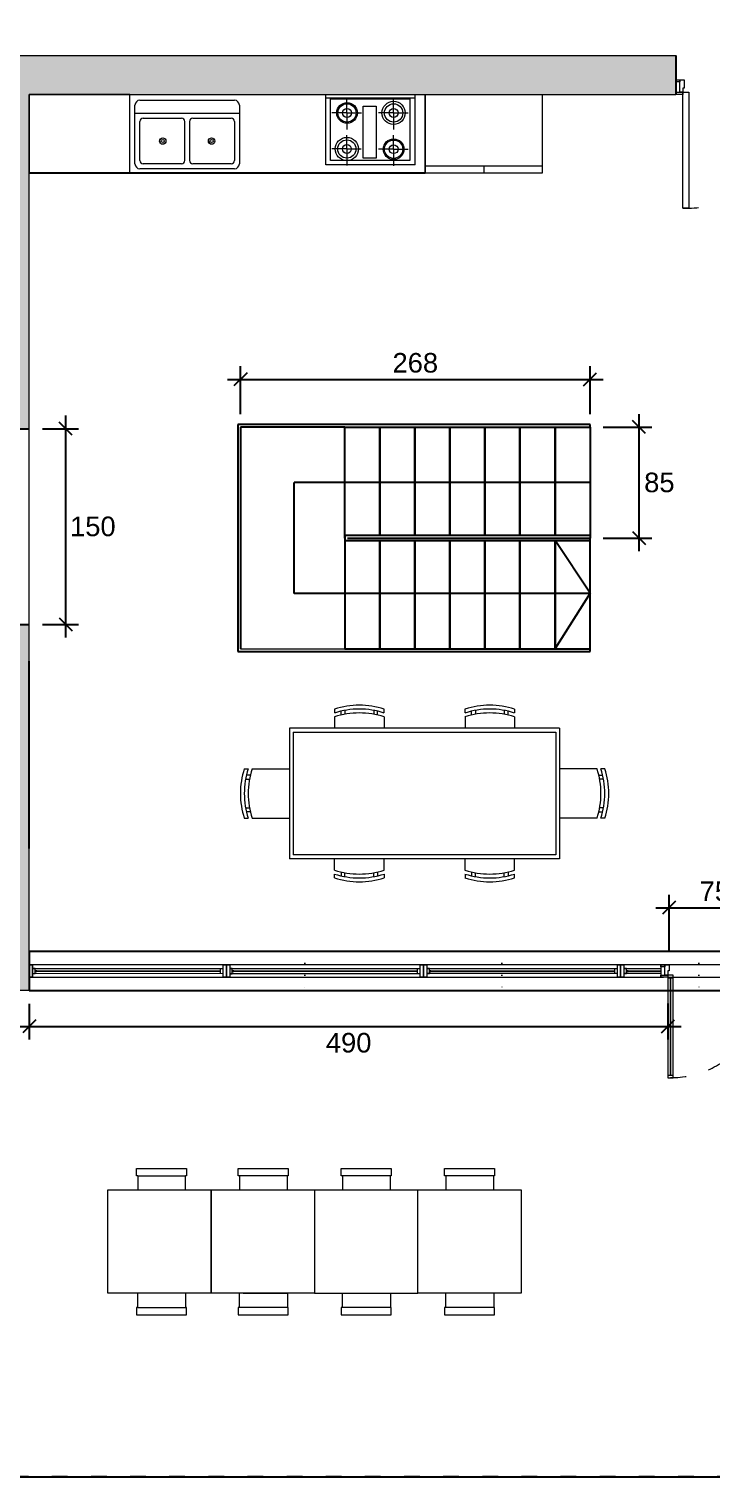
# Model space of a CAD drawing. Header units: inches. Extents: x -173 to 14008, y -3334 to 10368.
# Drawn here: x 9163 to 9686, y -1010 to 100 of the extents above; entities that cross this region are included whole.
import ezdxf

# ---------------------------------------------------------------- set-up
doc = ezdxf.new("R2010")
doc.units = ezdxf.units.IN
doc.header["$MEASUREMENT"] = 0
doc.linetypes.add('ACAD_ISO03W100', pattern=[30, 12, -18])
doc.linetypes.add('ACAD_ISO07W100', pattern=[3, 0, -3])
for name, color, linetype, lineweight in [('ARREDAMENTO', 8, 'Continuous', 18), ('INFISSI', 4, 'Continuous', 18), ('QUOTE', 6, 'Continuous', 9)]:
    doc.layers.add(name, color=color, linetype=linetype, lineweight=lineweight)
doc.styles.get("Standard").update_dxf_attribs({"font": 'Arial.ttf'})
doc.dimstyles.get("Standard").update_dxf_attribs({"dimtxt": 15, "dimasz": 10, "dimexe": 10, "dimexo": 10, "dimgap": 5, "dimtad": 2, "dimtih": 1, "dimtoh": 1, "dimdec": 0, "dimzin": 0, "dimdsep": 46, "dimtxsty": 'Standard', "dimblk": 'OBLIQUE', "dimblk1": 'OBLIQUE', "dimblk2": 'OBLIQUE', "dimcen": 0.09, "dimdle": 10, "dimadec": 0, "dimazin": 0, "dimtfac": 1, "dimtdec": 0, "dimtofl": 0, "dimtmove": 0, "dimatfit": 3, "dimldrblk": 'OBLIQUE', "dimfxl": 1, "dimtolj": 1, "dimtzin": 0, "dimarcsym": 0})

# ---------------------------------------------------------------- blocks, each defined once
blk = doc.blocks.new('_Oblique')
at = {"color": 0, "linetype": 'ByBlock', "lineweight": -2}
blk.add_line((-0.5, -0.5), (0.5, 0.5), dxfattribs=at)
blk = doc.blocks.new('*D41')
at = {"layer": 'Defpoints', "color": 0, "transparency": 16777216}
for p in [(10439.5, 188.9), (9133, 79.9), (10439.5, 79.9)]:
    blk.add_point(p, dxfattribs=at)
at = {"layer": 'QUOTE', "color": 0, "lineweight": -2, "transparency": 16777216}
for p, q in [((9123, 188.9), (10449.5, 188.9)), ((9133, 89.9), (9133, 198.9)), ((10439.5, 89.9), (10439.5, 198.9))]:
    blk.add_line(p, q, dxfattribs=at)
at = {"layer": 'QUOTE', "color": 0, "lineweight": -2, "transparency": 16777216, "xscale": 10, "yscale": 10, "zscale": 10, "rotation": 180}
blk.add_blockref('_Oblique', (9133, 188.9), dxfattribs=at)
at = {"layer": 'QUOTE', "color": 0, "lineweight": -2, "transparency": 16777216, "xscale": 10, "yscale": 10, "zscale": 10}
blk.add_blockref('_Oblique', (10439.5, 188.9), dxfattribs=at)
at = {"layer": 'QUOTE', "color": 0, "transparency": 16777216, "insert": (9786.2, 201.5), "char_height": 15, "attachment_point": 5}
blk.add_mtext('\\A1;1306', dxfattribs=at)
blk = doc.blocks.new('DBLSK32T')
for p, q in [((-16, -4), (16, -4)), ((-0.75, -18.5), (-0.75, -6.5)), ((0.75, -6.5), (0.75, -18.5))]:
    blk.add_line(p, q)
for points in [[(-14.5, 0), (14.5, 0)], [(-16, -19.5), (-16, -1.5)], [(16, -1.5), (16, -19.5)], [(-14.5, -18.5), (-14.5, -6.5)], [(-13.5, -5.5), (-1.75, -5.5)], [(1.75, -5.5), (13.5, -5.5)], [(14.5, -6.5), (14.5, -18.5)], [(14.5, -21), (-14.5, -21)], [(-1.75, -19.5), (-13.5, -19.5)], [(13.5, -19.5), (1.75, -19.5)]]:
    blk.add_lwpolyline(points)
for centre, radius in [((-7.5, -12.5), 1), ((-7.5, -12.5), 0.5), ((7.5, -12.5), 1), ((7.5, -12.5), 0.5)]:
    blk.add_circle(centre, radius)
for centre, radius, start, end in [((-14.5, -1.5), 1.5, 90, 180), ((14.5, -1.5), 1.5, 0, 90), ((-13.5, -6.5), 1, 90, 180), ((-1.75, -6.5), 1, 0, 90), ((1.75, -6.5), 1, 90, 180), ((13.5, -6.5), 1, 0, 90), ((-14.5, -19.5), 1.5, 180, 270), ((-13.5, -18.5), 1, 180, 270), ((-1.75, -18.5), 1, 270, 0), ((1.75, -18.5), 1, 180, 270), ((13.5, -18.5), 1, 270, 0), ((14.5, -19.5), 1.5, 270, 0)]:
    blk.add_arc(centre, radius, start, end)
blk = doc.blocks.new('fornello')
at = {"ltscale": 0.02}
for p, q in [((18050, 11273.9), (17990, 11273.9)), ((17993.2, 11273.9), (17993.2, 11197.7)), ((18050, 11273.9), (18050, 11197.7)), ((18005.8, 11255.5), (18005.8, 11267.8)), ((18036.7, 11255.5), (18036.7, 11267.8)), ((18005.8, 11255.5), (17993.9, 11255.5)), ((18005.8, 11255.5), (18020, 11255.5)), ((18005.8, 11255.5), (18005.8, 11242.6)), ((18036.7, 11255.5), (18024.8, 11255.5)), ((18036.7, 11255.5), (18036.7, 11242.6)), ((18036.7, 11255.5), (18050.9, 11255.5)), ((18005.8, 11215.8), (18005.8, 11228.1)), ((18036.5, 11215.7), (18036.5, 11227.9)), ((18005.8, 11215.8), (17993.9, 11215.8)), ((18005.8, 11215.8), (18005.8, 11202.9)), ((18005.8, 11215.8), (18020, 11215.8)), ((18036.5, 11215.7), (18024.6, 11215.7)), ((18036.5, 11215.7), (18036.5, 11202.8)), ((18036.5, 11215.7), (18050.7, 11215.7)), ((18050, 11197.7), (17990, 11197.7))]:
    blk.add_line(p, q, dxfattribs=at)
blk.add_lwpolyline([(18000, 11240.6), (18044.4, 11240.6), (18044.4, 11229.6), (18000, 11229.6)], close=True, dxfattribs=at)
for centre, radius in [((18005.8, 11255.5), 9.9), ((18005.8, 11255.5), 7.78), ((18005.8, 11255.5), 3.78), ((18036.7, 11255.5), 8.81), ((18036.7, 11255.5), 7.78), ((18036.7, 11255.5), 3.78), ((18005.8, 11215.9), 8.8), ((18005.8, 11215.8), 7.78), ((18036.5, 11215.7), 9.9), ((18036.5, 11215.7), 7.78), ((18005.8, 11215.8), 3.78), ((18036.5, 11215.7), 3.78)]:
    blk.add_circle(centre, radius, dxfattribs=at)
blk = doc.blocks.new('*D84')
at = {"layer": 'Defpoints', "color": 0, "transparency": 16777216}
for p in [(9593.6, -205), (9593.6, -290), (9631, -290)]:
    blk.add_point(p, dxfattribs=at)
at = {"layer": 'QUOTE', "color": 0, "lineweight": -2, "transparency": 16777216}
for p, q in [((9631, -195), (9631, -300)), ((9603.6, -205), (9641, -205)), ((9603.6, -290), (9641, -290))]:
    blk.add_line(p, q, dxfattribs=at)
at = {"layer": 'QUOTE', "color": 0, "lineweight": -2, "transparency": 16777216, "xscale": 10, "yscale": 10, "zscale": 10}
for p, rotation in [((9631, -205), 90), ((9631, -290), 270)]:
    blk.add_blockref('_Oblique', p, dxfattribs=dict(at, rotation=rotation))
at = {"layer": 'QUOTE', "color": 0, "transparency": 16777216, "insert": (9646.7, -247.5), "char_height": 15, "attachment_point": 5}
blk.add_mtext('\\A1;85', dxfattribs=at)
blk = doc.blocks.new('*D85')
at = {"layer": 'Defpoints', "color": 0, "transparency": 16777216}
for p in [(9724.3, -573.4), (9654.1, -617), (9724.3, -617)]:
    blk.add_point(p, dxfattribs=at)
at = {"layer": 'QUOTE', "color": 0, "lineweight": -2, "transparency": 16777216}
for p, q in [((9654.1, -607), (9654.1, -563.4)), ((9724.3, -607), (9724.3, -563.4)), ((9644.1, -573.4), (9734.3, -573.4))]:
    blk.add_line(p, q, dxfattribs=at)
at = {"layer": 'QUOTE', "color": 0, "lineweight": -2, "transparency": 16777216, "xscale": 10, "yscale": 10, "zscale": 10, "rotation": 180}
blk.add_blockref('_Oblique', (9654.1, -573.4), dxfattribs=at)
at = {"layer": 'QUOTE', "color": 0, "lineweight": -2, "transparency": 16777216, "xscale": 10, "yscale": 10, "zscale": 10}
blk.add_blockref('_Oblique', (9724.3, -573.4), dxfattribs=at)
at = {"layer": 'QUOTE', "color": 0, "transparency": 16777216, "insert": (9689.2, -560.8), "char_height": 15, "attachment_point": 5}
blk.add_mtext('\\A1;75', dxfattribs=at)
blk = doc.blocks.new('*D88')
at = {"layer": 'Defpoints', "color": 0, "transparency": 16777216}
for p in [(9163.7, -636.9), (9653.3, -636.8), (9653.3, -664.3)]:
    blk.add_point(p, dxfattribs=at)
at = {"layer": 'QUOTE', "color": 0, "lineweight": -2, "transparency": 16777216}
for p, q in [((9163.7, -646.9), (9163.7, -674.3)), ((9653.3, -646.8), (9653.3, -674.3)), ((9153.7, -664.3), (9663.3, -664.3))]:
    blk.add_line(p, q, dxfattribs=at)
at = {"layer": 'QUOTE', "color": 0, "lineweight": -2, "transparency": 16777216, "xscale": 10, "yscale": 10, "zscale": 10, "rotation": 180}
blk.add_blockref('_Oblique', (9163.7, -664.3), dxfattribs=at)
at = {"layer": 'QUOTE', "color": 0, "lineweight": -2, "transparency": 16777216, "xscale": 10, "yscale": 10, "zscale": 10}
blk.add_blockref('_Oblique', (9653.3, -664.3), dxfattribs=at)
at = {"layer": 'QUOTE', "color": 0, "transparency": 16777216, "insert": (9408.5, -676.9), "char_height": 15, "attachment_point": 5}
blk.add_mtext('\\A1;490', dxfattribs=at)
blk = doc.blocks.new('*D89')
at = {"layer": 'Defpoints', "color": 0, "transparency": 16777216}
for p in [(9593.6, -168.4), (9325.6, -205), (9593.6, -205)]:
    blk.add_point(p, dxfattribs=at)
at = {"layer": 'QUOTE', "color": 0, "lineweight": -2, "transparency": 16777216}
for p, q in [((9325.6, -195), (9325.6, -158.4)), ((9593.6, -195), (9593.6, -158.4)), ((9315.6, -168.4), (9603.6, -168.4))]:
    blk.add_line(p, q, dxfattribs=at)
at = {"layer": 'QUOTE', "color": 0, "lineweight": -2, "transparency": 16777216, "xscale": 10, "yscale": 10, "zscale": 10, "rotation": 180}
blk.add_blockref('_Oblique', (9325.6, -168.4), dxfattribs=at)
at = {"layer": 'QUOTE', "color": 0, "lineweight": -2, "transparency": 16777216, "xscale": 10, "yscale": 10, "zscale": 10}
blk.add_blockref('_Oblique', (9593.6, -168.4), dxfattribs=at)
at = {"layer": 'QUOTE', "color": 0, "transparency": 16777216, "insert": (9459.6, -155.8), "char_height": 15, "attachment_point": 5}
blk.add_mtext('\\A1;268', dxfattribs=at)
blk = doc.blocks.new('*D91')
at = {"layer": 'Defpoints', "color": 0, "transparency": 16777216}
for p in [(9163.7, -206.2), (9163.7, -356.2), (9191.5, -356.2)]:
    blk.add_point(p, dxfattribs=at)
at = {"layer": 'QUOTE', "color": 0, "lineweight": -2, "transparency": 16777216}
for p, q in [((9191.5, -196.2), (9191.5, -366.2)), ((9173.7, -206.2), (9201.5, -206.2)), ((9173.7, -356.2), (9201.5, -356.2))]:
    blk.add_line(p, q, dxfattribs=at)
at = {"layer": 'QUOTE', "color": 0, "lineweight": -2, "transparency": 16777216, "xscale": 10, "yscale": 10, "zscale": 10}
for p, rotation in [((9191.5, -206.2), 90), ((9191.5, -356.2), 270)]:
    blk.add_blockref('_Oblique', p, dxfattribs=dict(at, rotation=rotation))
at = {"layer": 'QUOTE', "color": 0, "transparency": 16777216, "insert": (9212.4, -281.2), "char_height": 15, "attachment_point": 5}
blk.add_mtext('\\A1;150', dxfattribs=at)

msp = doc.modelspace()

# ---------------------------------------------------------------- hatches: boundary and pattern name
h = msp.add_hatch(color=256)
h.dxf.hatch_style = 1
h.paths.add_polyline_path([(9659.2, 79.9), (9133, 79.9), (9133, -20.1), (9133, -206.2), (9143.6, -206.2), (9143.6, -206.2), (9153.2, -206.2), (9163.7, -206.2), (9163.7, 50), (9659.2, 50), (9659.2, 51.6)])
h.paths.add_polyline_path([(9163.7, -384.3), (9163.7, -356.2), (9133, -356.2), (9133, -636.9), (9163.7, -636.9), (9163.7, -606.7), (9163.7, -528), (9163.7, -451.8)])

# ---------------------------------------------------------------- linework, layer by layer
for p, q in [((9659.2, 79.9), (9659.2, 50)), ((9133, -206.2), (9163.7, -206.2)), ((9325.6, -203), (9323.6, -203)), ((9323.6, -203), (9323.6, -375)), ((9593.6, -203), (9325.6, -203)), ((9593.6, -205), (9593.6, -203)), ((9366.7, -332.5), (9366.7, -247.5)), ((9593.6, -247.5), (9366.7, -247.5)), ((9593.7, -332.2), (9566.7, -292)), ((9593.6, -332.5), (9366.7, -332.5)), ((9593.7, -332.2), (9566.7, -374.7)), ((9133, -356.2), (9163.7, -356.2)), ((9323.6, -375), (9323.6, -377)), ((9323.6, -377), (9593.6, -377)), ((9593.6, -377), (9593.6, -375)), ((9163.7, -606.7), (9163.7, -636.9)), ((9163.7, -606.7), (10410.2, -606.7)), ((9163.7, -636.9), (10410.2, -636.9)), ((9133, -1009.6), (10439.5, -1009.6))]:
    msp.add_line(p, q)
at = {"ltscale": 0.1}
for p, q in [((9163.7, -10), (9240.7, -10)), ((9240.7, -10), (9329.5, -10)), ((9329.5, -10), (9391, -10)), ((9391, -10), (9467.2, -10))]:
    msp.add_line(p, q, dxfattribs=at)
at = {"color": 4}
for p, q in [((9405.6, -205), (9325.6, -205)), ((9325.6, -205), (9325.6, -375)), ((9432.4, -205), (9432.4, -288)), ((9459.3, -205), (9459.3, -288)), ((9486.1, -205), (9486.1, -288)), ((9539.8, -205), (9539.8, -288)), ((9566.7, -205), (9566.7, -288)), ((9432.4, -375), (9432.4, -292)), ((9459.3, -375), (9459.3, -292)), ((9486.1, -375), (9486.1, -292)), ((9539.8, -375), (9539.8, -292)), ((9566.7, -375), (9566.7, -292)), ((9593.6, -375), (9593.6, -292))]:
    msp.add_line(p, q, dxfattribs=at)
at = {"linetype": 'ByBlock'}
for p, q in [((9593.6, -288), (9405.6, -288)), ((9405.6, -288), (9405.6, -290)), ((9405.6, -290), (9405.6, -292)), ((9405.6, -292), (9593.6, -292)), ((9407.6, -290), (9593.6, -290))]:
    msp.add_line(p, q, dxfattribs=at)
at = {"ltscale": 0.02}
for p, q in [((9163.7, -451.8), (9163.7, -384.3)), ((9163.7, -528), (9163.7, -451.8))]:
    msp.add_line(p, q, dxfattribs=at)
at = {"linetype": 'ACAD_ISO03W100'}
msp.add_line((9793, -1009.6), (9133.1, -1009.6), dxfattribs=at)
at = {"lineweight": 18}
for points in [[(9163.7, -636.9), (9133, -636.9), (9133, 79.9), (9659.2, 79.9)], [(9163.7, -606.7), (9163.7, 50), (9659.2, 50)]]:
    msp.add_lwpolyline(points, dxfattribs=at)
at = {"color": 4}
for points in [[(9405.6, -290), (9405.6, -205), (9432.4, -205), (9432.4, -288)], [(9432.4, -288), (9432.4, -205), (9459.3, -205), (9459.3, -288)], [(9459.3, -288), (9459.3, -205), (9486.1, -205), (9486.1, -288)], [(9486.1, -288), (9486.1, -205), (9513, -205), (9513, -288)], [(9513, -288), (9513, -205), (9539.8, -205), (9539.8, -288)], [(9539.8, -288), (9539.8, -205), (9566.7, -205), (9566.7, -288)], [(9566.7, -288), (9566.7, -205), (9593.6, -205), (9593.6, -290)], [(9405.6, -290), (9405.6, -375), (9432.4, -375), (9432.4, -292)], [(9432.4, -292), (9432.4, -375), (9459.3, -375), (9459.3, -292)], [(9459.3, -292), (9459.3, -375), (9486.1, -375), (9486.1, -292)], [(9486.1, -292), (9486.1, -375), (9513, -375), (9513, -292)], [(9513, -292), (9513, -375), (9539.8, -375), (9539.8, -292)], [(9539.8, -292), (9539.8, -375), (9566.7, -375), (9566.7, -292)], [(9566.7, -292), (9566.7, -375), (9593.6, -375), (9593.6, -290)]]:
    msp.add_lwpolyline(points, dxfattribs=at)
at = {"layer": 'ARREDAMENTO'}
for p, q in [((9240.7, -10), (9240.7, 50)), ((9240.7, 50), (9467.2, 50)), ((9467.2, 50), (9467.2, -10)), ((9467.2, 50), (9557.2, 50)), ((9557.2, -10), (9557.2, 50)), ((9467.2, -10), (9240.7, -10)), ((9557.2, -5), (9467.2, -5)), ((9467.2, -10), (9557.2, -10)), ((9467.2, -10), (9557.2, -10)), ((9512.2, -5), (9512.2, -10)), ((9397.7, -421.1), (9397.7, -424.1)), ((9435.7, -424.1), (9435.7, -421.1)), ((9497.7, -424.1), (9497.7, -421.1)), ((9535.7, -421.1), (9535.7, -424.1)), ((9397.7, -427.1), (9397.7, -435.8)), ((9402.7, -425.7), (9402.7, -422.7)), ((9405.7, -422.1), (9405.7, -425.1)), ((9427.7, -422.1), (9427.7, -425.1)), ((9430.7, -425.7), (9430.7, -422.7)), ((9435.7, -427.1), (9435.7, -435.8)), ((9497.7, -427.1), (9497.7, -435.8)), ((9502.7, -425.7), (9502.7, -422.7)), ((9505.7, -422.1), (9505.7, -425.1)), ((9527.7, -422.1), (9527.7, -425.1)), ((9530.7, -425.7), (9530.7, -422.7)), ((9535.7, -427.1), (9535.7, -435.8)), ((9363.2, -435.8), (9363.2, -535.8)), ((9570.2, -435.8), (9363.2, -435.8)), ((9366, -438.7), (9567.3, -438.7)), ((9366, -438.7), (9366, -532.9)), ((9567.3, -438.7), (9567.3, -532.9)), ((9570.2, -435.8), (9570.2, -535.8)), ((9328.5, -466.8), (9331.5, -466.8)), ((9329.5, -474.8), (9332.5, -474.8)), ((9333.1, -471.8), (9330.1, -471.8)), ((9334.5, -466.8), (9363.2, -466.8)), ((9598.9, -466.8), (9570.2, -466.8)), ((9600.3, -471.8), (9603.3, -471.8)), ((9603.9, -474.8), (9600.9, -474.8)), ((9604.9, -466.8), (9601.9, -466.8)), ((9329.5, -496.8), (9332.5, -496.8)), ((9603.9, -496.8), (9600.9, -496.8)), ((9328.5, -504.8), (9331.5, -504.8)), ((9333.1, -499.8), (9330.1, -499.8)), ((9334.5, -504.8), (9363.2, -504.8)), ((9598.9, -504.8), (9570.2, -504.8)), ((9600.3, -499.8), (9603.3, -499.8)), ((9604.9, -504.8), (9601.9, -504.8)), ((9570.2, -535.8), (9363.2, -535.8)), ((9567.3, -532.9), (9366, -532.9)), ((9397.7, -544.5), (9397.7, -535.8)), ((9435.7, -544.5), (9435.7, -535.8)), ((9497.7, -544.5), (9497.7, -535.8)), ((9535.7, -544.5), (9535.7, -535.8)), ((9397.7, -550.5), (9397.7, -547.5)), ((9402.7, -545.9), (9402.7, -548.9)), ((9405.7, -549.5), (9405.7, -546.5)), ((9427.7, -549.5), (9427.7, -546.5)), ((9430.7, -545.9), (9430.7, -548.9)), ((9435.7, -547.5), (9435.7, -550.5)), ((9497.7, -547.5), (9497.7, -550.5)), ((9502.7, -545.9), (9502.7, -548.9)), ((9505.7, -549.5), (9505.7, -546.5)), ((9527.7, -549.5), (9527.7, -546.5)), ((9530.7, -545.9), (9530.7, -548.9)), ((9535.7, -550.5), (9535.7, -547.5)), ((9246.8, -778.8), (9246.8, -789.6)), ((9246.8, -778.8), (9283.5, -778.8)), ((9283.5, -789.6), (9283.5, -778.8)), ((9324.9, -778.8), (9324.9, -789.6)), ((9361.6, -789.6), (9361.6, -778.8)), ((9403.8, -778.8), (9403.8, -789.6)), ((9440.5, -789.6), (9440.5, -778.8)), ((9483, -778.8), (9483, -789.6)), ((9519.7, -789.6), (9519.7, -778.8)), ((9244.2, -789.6), (9277.6, -789.6)), ((9327.2, -789.6), (9360.6, -789.6)), ((9382.3, -789.6), (9382.3, -868.8)), ((9382.3, -789.6), (9461.5, -789.6)), ((9461.5, -868.8), (9461.5, -789.6)), ((9382.3, -812.5), (9382.3, -845.9)), ((9540.7, -813), (9540.7, -846.4)), ((9303.1, -868.8), (9223.9, -868.8)), ((9246.8, -879.6), (9246.8, -868.8)), ((9283.5, -868.8), (9283.5, -879.6)), ((9324.9, -879.6), (9324.9, -868.8)), ((9327.7, -868.8), (9361.1, -868.8)), ((9361.6, -868.8), (9361.6, -879.6)), ((9382.3, -868.8), (9461.5, -868.8)), ((9403.8, -879.6), (9403.8, -868.8)), ((9440.5, -868.8), (9440.5, -879.6)), ((9483, -879.6), (9483, -868.8)), ((9519.7, -868.8), (9519.7, -879.6)), ((9246.8, -879.6), (9283.5, -879.6))]:
    msp.add_line(p, q, dxfattribs=at)
at = {"layer": 'ARREDAMENTO', "ltscale": 0.02}
for p, q in [((9467.2, 50), (9467.2, -10)), ((9467.2, -10), (9467.2, 50)), ((9467.2, 50), (9467.2, -10)), ((9467.2, 50), (9467.2, -10))]:
    msp.add_line(p, q, dxfattribs=at)
at = {"layer": 'ARREDAMENTO', "linetype": 'ACAD_ISO07W100', "ltscale": 3}
for p, q in [((9374.8, -606.8), (9374.8, -636.9)), ((9525.9, -606.7), (9525.9, -636.9)), ((9677, -606.7), (9677, -636.9))]:
    msp.add_line(p, q, dxfattribs=at)
at = {"layer": 'ARREDAMENTO'}
for points in [[(9240.7, 50), (9163.7, 50), (9163.7, -10), (9240.7, -10)], [(9323.9, -773.1), (9362.2, -773.1), (9362.2, -778.8), (9323.9, -778.8)], [(9402.7, -773.1), (9441, -773.1), (9441, -778.8), (9402.7, -778.8)], [(9481.9, -773.1), (9520.2, -773.1), (9520.2, -778.8), (9481.9, -778.8)], [(9223.9, -789.6), (9303.1, -789.6), (9303.1, -868.8), (9223.9, -868.8)], [(9303.1, -789.6), (9382.3, -789.6), (9382.3, -868.8), (9303.1, -868.8)], [(9461.5, -789.6), (9540.7, -789.6), (9540.7, -868.8), (9461.5, -868.8)], [(9323.9, -885.3), (9362.2, -885.3), (9362.2, -879.6), (9323.9, -879.6)], [(9402.7, -885.3), (9441, -885.3), (9441, -879.6), (9402.7, -879.6)], [(9481.9, -885.3), (9520.2, -885.3), (9520.2, -879.6), (9481.9, -879.6)]]:
    msp.add_lwpolyline(points, close=True, dxfattribs=at)
at = {"layer": 'ARREDAMENTO', "ltscale": 0.02}
msp.add_lwpolyline([(9455.5, 46.7), (9455.5, -0.6), (9394.7, -0.6), (9394.7, 46.7)], close=True, dxfattribs=at)
at = {"layer": 'ARREDAMENTO'}
for points in [[(9246.8, -778.8), (9245.8, -778.8), (9245.8, -773.1), (9284.1, -773.1), (9284.1, -778.8), (9283.5, -778.8)], [(9246.8, -879.6), (9245.8, -879.6), (9245.8, -885.3), (9284.1, -885.3), (9284.1, -879.6), (9283.5, -879.6)]]:
    msp.add_lwpolyline(points, dxfattribs=at)
for centre, start, end in [((9416.7, -479.8), 72.0547, 107.9453), ((9416.7, -482.8), 72.0547, 107.9453), ((9516.7, -479.8), 72.0547, 107.9453), ((9516.7, -482.8), 72.0547, 107.9453), ((9416.7, -485.8), 72.0547, 107.9453), ((9516.7, -485.8), 72.0547, 107.9453), ((9387.2, -485.8), 162.0547, 197.9453), ((9390.2, -485.8), 162.0547, 197.9453), ((9393.2, -485.8), 162.0547, 197.9453), ((9540.2, -485.8), 342.0547, 17.9453), ((9543.2, -485.8), 342.0547, 17.9453), ((9546.2, -485.8), 342.0547, 17.9453), ((9416.7, -485.8), 252.0547, 287.9453), ((9416.7, -488.8), 252.0547, 287.9453), ((9416.7, -491.8), 252.0547, 287.9453), ((9516.7, -485.8), 252.0547, 287.9453), ((9516.7, -488.8), 252.0547, 287.9453), ((9516.7, -491.8), 252.0547, 287.9453)]:
    msp.add_arc(centre, 61.7, start, end, dxfattribs=at)
at = {"layer": 'INFISSI'}
for p, q in [((9662.4, 51.6), (9662.4, 59.6)), ((9325.6, -375), (9405.6, -375)), ((9314.8, -625.7), (9314.8, -617.7)), ((9465.9, -625.7), (9465.9, -617.7)), ((9617, -625.7), (9617, -617.6)), ((9647.7, -617), (9647.7, -626.6)), ((9650.9, -625), (9650.9, -617)), ((9163.7, -626.6), (9649.9, -626.6)), ((9166.2, -621.8), (9166.2, -623.8)), ((9169.4, -621.6), (9168.2, -621.6)), ((9168.2, -621.8), (9168.2, -622.1)), ((9168.2, -622.1), (9169.4, -622.1)), ((9317.3, -621.9), (9317.3, -623.9)), ((9320.5, -621.6), (9319.3, -621.6)), ((9319.3, -621.9), (9319.3, -622.1)), ((9319.3, -622.1), (9320.5, -622.1)), ((9468.4, -621.8), (9468.4, -623.8)), ((9471.6, -621.6), (9470.4, -621.6)), ((9470.4, -621.8), (9470.4, -622.1)), ((9470.4, -622.1), (9471.6, -622.1)), ((9619.5, -621.8), (9619.5, -623.8)), ((9622.7, -621.6), (9621.5, -621.6)), ((9621.5, -621.8), (9621.5, -622.1)), ((9621.5, -622.1), (9622.7, -622.1)), ((9653.3, -626.6), (9718.3, -626.6))]:
    msp.add_line(p, q, dxfattribs=at)
at = {"layer": 'INFISSI', "color": 4, "lineweight": 0}
for p, q in [((9163.7, -353.7), (9163.7, -206.2)), ((9314.8, -617), (9163.7, -617)), ((9168.2, -619.8), (9166.2, -619.8)), ((9166.2, -619.8), (9312.3, -619.8)), ((9168.2, -623.8), (9168.2, -619.8)), ((9168.2, -623.8), (9168.2, -619.8)), ((9310.3, -623.8), (9310.3, -619.8)), ((9465.9, -617), (9314.8, -617)), ((9319.3, -619.9), (9317.3, -619.9)), ((9317.3, -619.9), (9463.4, -619.9)), ((9319.3, -623.9), (9319.3, -619.9)), ((9319.3, -623.9), (9319.3, -619.9)), ((9461.4, -623.9), (9461.4, -619.9)), ((9617, -617), (9465.9, -617)), ((9470.4, -619.8), (9468.4, -619.8)), ((9468.4, -619.8), (9614.5, -619.8)), ((9470.4, -623.8), (9470.4, -619.8)), ((9470.4, -623.8), (9470.4, -619.8)), ((9612.5, -623.8), (9612.5, -619.8)), ((9768.1, -617), (9617, -617)), ((9621.5, -619.8), (9619.5, -619.8)), ((9619.5, -619.8), (9647.7, -619.8)), ((9621.5, -623.8), (9621.5, -619.8)), ((9621.5, -623.8), (9621.5, -619.8)), ((9166.2, -623.8), (9168.2, -623.8)), ((9312.3, -623.8), (9166.2, -623.9)), ((9169.4, -621.6), (9310.3, -621.6)), ((9310.3, -622.1), (9169.4, -622.1)), ((9317.3, -623.9), (9319.3, -623.9)), ((9463.4, -623.9), (9317.3, -623.9)), ((9320.5, -621.6), (9461.4, -621.6)), ((9461.4, -622.1), (9320.5, -622.1)), ((9468.4, -623.8), (9470.4, -623.8)), ((9614.5, -623.8), (9468.4, -623.8)), ((9471.6, -621.6), (9612.5, -621.6)), ((9612.5, -622.1), (9471.6, -622.1)), ((9619.5, -623.8), (9621.5, -623.8)), ((9647.7, -623.8), (9619.5, -623.8)), ((9622.7, -621.6), (9647.7, -621.6)), ((9647.7, -622.1), (9622.7, -622.1)), ((9653.3, -625), (9653.3, -682.8)), ((9653.3, -627), (9657.3, -627)), ((9655, -627), (9655, -701.6)), ((9655.5, -701.6), (9655.5, -627)), ((9657.3, -682.8), (9657.3, -625)), ((9653.3, -701.6), (9657.3, -701.6))]:
    msp.add_line(p, q, dxfattribs=at)
at = {"layer": 'INFISSI'}
for points in [[(9662.4, 61.2), (9662.4, 59.6), (9659.2, 59.6), (9659.2, 61.2)], [(9665.6, 61.2), (9665.6, 54.8), (9664.8, 54.8), (9664.8, 51.6), (9662.4, 51.6), (9662.4, 61.2)], [(9664.8, 51.6), (9664.8, 50), (9659.2, 50), (9659.2, 51.6)], [(9669.2, 51.6), (9669.2, -37.3), (9664.8, -37.3), (9664.8, 51.6)], [(9163.7, -617), (9166.2, -617), (9166.2, -626.6), (9163.7, -626.6)], [(9166.2, -617), (9163.7, -617), (9163.7, -626.6), (9166.2, -626.6)], [(9312.3, -617), (9317.3, -617), (9317.3, -626.6), (9312.3, -626.6)], [(9614.5, -617), (9617, -617), (9617, -626.6), (9614.5, -626.6)], [(9650.9, -617), (9650.9, -618.6), (9647.7, -618.6), (9647.7, -617)], [(9654.1, -617), (9654.1, -621.8), (9653.3, -621.8), (9653.3, -625), (9650.9, -625), (9650.9, -617)], [(9653.3, -625), (9653.3, -626.6), (9647.7, -626.6), (9647.7, -625)], [(9657.3, -703.6), (9657.3, -625), (9653.3, -625), (9653.3, -703.6)]]:
    msp.add_lwpolyline(points, close=True, dxfattribs=at)
at = {"layer": 'INFISSI', "color": 4, "lineweight": 0}
for points in [[(9166.2, -626.6), (9163.7, -626.6), (9163.7, -617), (9166.2, -617)], [(9314.8, -626.6), (9312.3, -626.6), (9312.3, -617), (9314.8, -617)], [(9317.3, -626.6), (9314.8, -626.6), (9314.8, -617), (9317.3, -617)], [(9465.9, -626.6), (9463.4, -626.6), (9463.4, -617), (9465.9, -617)], [(9468.4, -626.6), (9465.9, -626.6), (9465.9, -617), (9468.4, -617)], [(9617, -626.6), (9614.5, -626.6), (9614.5, -617), (9617, -617)], [(9619.5, -626.6), (9617, -626.6), (9617, -617), (9619.5, -617)]]:
    msp.add_lwpolyline(points, close=True, dxfattribs=at)
at = {"layer": 'INFISSI', "linetype": 'ACAD_ISO03W100'}
for centre, radius, start, end in [((9667, 43.4), 80.7, 268.4374, 4.7391), ((9656.3, -634.3), 69.2, 269.1724, 6.4154)]:
    msp.add_arc(centre, radius, start, end, dxfattribs=at)

# ---------------------------------------------------------------- block references
at = {"layer": 'ARREDAMENTO', "xscale": 2.500000000000001, "yscale": 2.500000000000001, "zscale": 2.500000000000001}
msp.add_blockref('DBLSK32T', (9284.7, 45.5), dxfattribs=at)
at = {"layer": 'ARREDAMENTO', "xscale": 0.9, "yscale": 0.9, "zscale": 0.9, "rotation": 270}
msp.add_blockref('fornello', (-687, 16241), dxfattribs=at)

# ---------------------------------------------------------------- dimensions: what is measured, and where the dimension line sits
at = {"layer": 'QUOTE'}
for base, p1, p2, picture, middle in [((10439.4768, 188.9099), (9133.0112, 79.8679), (10439.4768, 79.8679), '*D41', (9786.244, 201.5122)), ((9593.6, -168.4), (9325.6, -205), (9593.6, -205), '*D89', (9459.6, -155.8)), ((9653.3, -664.3), (9163.7, -636.9), (9653.3, -636.8), '*D88', (9408.5, -676.9))]:
    dim = msp.add_linear_dim(base=base, p1=p1, p2=p2, dimstyle='Standard', dxfattribs=at)
    dim.commit()
    dim.dimension.update_dxf_attribs({"geometry": picture, "text_midpoint": middle})
for base, p1, p2, picture, middle in [((9191.5, -356.2), (9163.7, -206.2), (9163.7, -356.2), '*D91', (9212.4, -281.2)), ((9631, -290), (9593.6, -205), (9593.6, -290), '*D84', (9646.7, -247.5))]:
    dim = msp.add_linear_dim(base=base, p1=p1, p2=p2, angle=90, dimstyle='Standard', dxfattribs=at)
    dim.commit()
    dim.dimension.update_dxf_attribs({"geometry": picture, "text_midpoint": middle})
dim = msp.add_linear_dim(base=(9724.3, -573.4), p1=(9654.1, -617), p2=(9724.3, -617), text='75', dimstyle='Standard', dxfattribs=at)
dim.commit()
dim.dimension.update_dxf_attribs({"geometry": '*D85', "text_midpoint": (9689.2, -560.8)})

doc.saveas('drawing.dxf')
